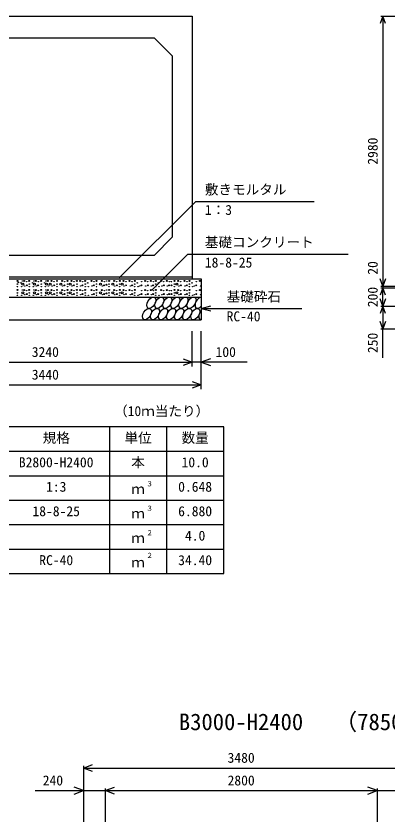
# Model space of a CAD drawing. Units: millimetres, scale not verified. Extents: x -100800 to 100800, y -35640 to 35640.
# Drawn here: x 61516 to 65618, y -8742 to 150 of the extents above; entities that cross this region are included whole.
import ezdxf
from ezdxf.enums import TextEntityAlignment as Align

# ---------------------------------------------------------------- set-up
doc = ezdxf.new("R2010")
doc.units = ezdxf.units.MM
doc.header["$LTSCALE"] = 120
for name, color, linetype, lineweight in [('0-0_DIM', 7, 'Continuous', 25), ('0-2_HATCH', 6, 'Continuous', 25), ('0-3_HYO', 3, 'Continuous', 25), ('0-4_HYO2', 4, 'Continuous', 25), ('0-5_OUTLINE', 3, 'Continuous', 25), ('0-7_TXT', 7, 'Continuous', 25)]:
    doc.layers.add(name, color=color, linetype=linetype, lineweight=lineweight)
doc.styles.add('ＭＳ ゴシック', font='')
doc.styles.get('ＭＳ ゴシック').set_extended_font_data('MS Gothic')

msp = doc.modelspace()

# ---------------------------------------------------------------- linework, layer by layer
at = {"layer": '0-0_DIM'}
for p, q in [((65539, 150.3), (66039.1, 150.3)), ((65563, 150.3), (65563, -2829.7)), ((63499, -1895.8), (62654.9, -2739.8)), ((63499, -1895.8), (64804.7, -1895.8)), ((63411.3, -2476.9), (63018.5, -2869.7)), ((63411.3, -2476.9), (65180.3, -2476.9)), ((65539, -2829.7), (66039.1, -2829.7)), ((65563, -2829.7), (65563, -2849.7)), ((65539, -2849.7), (66039.1, -2849.7)), ((65563, -3049.7), (65563, -2849.7)), ((63559.1, -3074.7), (63663.4, -3046.7)), ((63559.1, -3074.7), (64668, -3074.7)), ((63559.1, -3074.7), (63663.4, -3102.7)), ((65539, -3049.7), (66039.1, -3049.7)), ((65563, -3049.7), (65563, -3299.7)), ((63459.1, -3716.9), (63459.1, -3327.3)), ((63559.1, -3966.9), (63559.1, -3327.3)), ((65539, -3299.7), (66039.1, -3299.7)), ((65563, -3621.8), (65563, -3299.7)), ((60219.1, -3668.9), (63459.1, -3668.9)), ((60119.1, -3918.9), (63559.1, -3918.9)), ((62259.1, -8123.4), (62259.1, -8742)), ((62259.1, -8147.4), (65739.1, -8147.4)), ((61726.4, -8397.4), (62259.1, -8397.4)), ((62499.1, -8373.4), (62499.1, -8742)), ((65499.1, -8373.4), (65499.1, -8742))]:
    msp.add_line(p, q, dxfattribs=at)
for points in [[(65592.6, 69.1), (65563, 150.3), (65533.5, 69.1)], [(65592.6, -2748.5), (65563, -2829.7), (65533.5, -2748.5)], [(65592.6, -2930.9), (65563, -2849.7), (65533.5, -2930.9)], [(65592.6, -2968.5), (65563, -3049.7), (65533.5, -2968.5)], [(65592.6, -3130.9), (65563, -3049.7), (65533.5, -3130.9)], [(65592.6, -3218.5), (65563, -3299.7), (65533.5, -3218.5)], [(63357.6, -3632), (63459.1, -3668.9), (63357.6, -3705.9)], [(63660.6, -3632), (63559.1, -3668.9), (63660.6, -3705.9)], [(64067.1, -3668.9), (63559.1, -3668.9), (63459.1, -3668.9)], [(63457.6, -3882), (63559.1, -3918.9), (63457.6, -3955.9)], [(62360.6, -8184.3), (62259.1, -8147.4), (62360.6, -8110.4)], [(62157.6, -8434.3), (62259.1, -8397.4), (62157.6, -8360.4)], [(62259.1, -8397.4), (62499.1, -8397.4), (65499.1, -8397.4), (65739.1, -8397.4)], [(62600.6, -8434.3), (62499.1, -8397.4), (62600.6, -8360.4)], [(65397.6, -8434.3), (65499.1, -8397.4), (65397.6, -8360.4)]]:
    msp.add_lwpolyline(points, dxfattribs=at)
at = {"layer": '0-2_HATCH'}
for centre, radius in [((61531, -2771.6), 5), ((61531, -2807.5), 2.5), ((61531, -2835.6), 2.5), ((61542.3, -2789.2), 2.5), ((61569.8, -2793.5), 2.5), ((61576.8, -2835.6), 2.5), ((61590.9, -2807.5), 10), ((61583.9, -2772.5), 2.5), ((61604.9, -2772.5), 5), ((61611.9, -2827.7), 2.5), ((61632.9, -2820.7), 5), ((61632.9, -2779.5), 2.5), ((61661, -2771.6), 5), ((61661, -2807.5), 2.5), ((61661, -2835.6), 2.5), ((61697.9, -2793.5), 2.5), ((61704.9, -2835.6), 2.5), ((61718.9, -2807.5), 10), ((61711.9, -2772.5), 2.5), ((61732.9, -2772.5), 5), ((61740, -2827.7), 2.5), ((61761, -2820.7), 5), ((61761, -2779.5), 2.5), ((61793.9, -2771.6), 5), ((61793.9, -2807.5), 2.5), ((61793.9, -2835.6), 2.5), ((61830.8, -2793.5), 2.5), ((61837.8, -2835.6), 2.5), ((61851.9, -2807.5), 10), ((61844.8, -2772.5), 2.5), ((61865.9, -2772.5), 5), ((61872.9, -2827.7), 2.5), ((61892.5, -2807.5), 10), ((61906.5, -2772.5), 5), ((61913.6, -2827.7), 2.5), ((61934.6, -2820.7), 5), ((61934.6, -2779.5), 2.5), ((61967.5, -2771.6), 5), ((61967.5, -2807.5), 2.5), ((61967.5, -2835.6), 2.5), ((62009.4, -2807.5), 10), ((62023.4, -2772.5), 5), ((62030.4, -2827.7), 2.5), ((62051.4, -2820.7), 5), ((62051.4, -2779.5), 2.5), ((62084.3, -2771.6), 5), ((62084.3, -2807.5), 2.5), ((62084.3, -2835.6), 2.5), ((62112.1, -2807.5), 10), ((62126.1, -2772.5), 5), ((62133.1, -2827.7), 2.5), ((62154.1, -2820.7), 5), ((62154.1, -2779.5), 2.5), ((62187, -2771.6), 5), ((62187, -2807.5), 2.5), ((62187, -2835.6), 2.5), ((62222.3, -2772.5), 5), ((62229.3, -2827.7), 2.5), ((62250.3, -2820.7), 5), ((62250.3, -2779.5), 2.5), ((62278.4, -2771.6), 5), ((62278.4, -2807.5), 2.5), ((62278.4, -2835.6), 2.5), ((62307.2, -2793.5), 2.5), ((62314.2, -2835.6), 2.5), ((62347.1, -2772.5), 5), ((62354.1, -2827.7), 2.5), ((62375.1, -2820.7), 5), ((62375.1, -2779.5), 2.5), ((62403.2, -2771.6), 5), ((62403.2, -2807.5), 2.5), ((62403.2, -2835.6), 2.5), ((62446.5, -2807.5), 10), ((62460.5, -2772.5), 5), ((62467.5, -2827.7), 2.5), ((62488.6, -2820.7), 5), ((62488.6, -2779.5), 2.5), ((62514.7, -2813.7), 5), ((62514.7, -2772.5), 2.5), ((62542, -2771.6), 5), ((62542, -2807.5), 2.5), ((62542, -2835.6), 2.5), ((62583.9, -2807.5), 10), ((62597.9, -2772.5), 5), ((62605, -2827.7), 2.5), ((62626, -2820.7), 5), ((62626, -2779.5), 2.5), ((62658.9, -2771.6), 5), ((62658.9, -2807.5), 2.5), ((62658.9, -2835.6), 2.5), ((62686.6, -2807.5), 10), ((62700.6, -2772.5), 5), ((62707.6, -2827.7), 2.5), ((62728.7, -2820.7), 5), ((62728.7, -2779.5), 2.5), ((62768.4, -2772.5), 5), ((62775.4, -2827.7), 2.5), ((62796.4, -2820.7), 5), ((62796.4, -2779.5), 2.5), ((62824.5, -2771.6), 5), ((62824.5, -2807.5), 2.5), ((62824.5, -2835.6), 2.5), ((62853.4, -2793.5), 2.5), ((62860.4, -2835.6), 2.5), ((62879.4, -2827.7), 2.5), ((62900.4, -2820.7), 5), ((62900.4, -2779.5), 2.5), ((62940.2, -2772.5), 5), ((62947.2, -2827.7), 2.5), ((62968.2, -2820.7), 5), ((62968.2, -2779.5), 2.5), ((63001.3, -2772.5), 5), ((63008.3, -2827.7), 2.5), ((63029.3, -2820.7), 5), ((63029.3, -2779.5), 2.5), ((63057.3, -2771.6), 5), ((63057.3, -2807.5), 2.5), ((63057.3, -2835.6), 2.5), ((63086.2, -2793.5), 2.5), ((63093.2, -2835.6), 2.5), ((63116.9, -2772.5), 5), ((63124, -2827.7), 2.5), ((63145, -2820.7), 5), ((63145, -2779.5), 2.5), ((63178, -2772.5), 5), ((63185, -2827.7), 2.5), ((63206.1, -2820.7), 5), ((63206.1, -2779.5), 2.5), ((63230, -2820.7), 5), ((63230, -2779.5), 2.5), ((63262.9, -2771.6), 5), ((63262.9, -2807.5), 2.5), ((63262.9, -2835.6), 2.5), ((63290.6, -2807.5), 10), ((63304.6, -2772.5), 5), ((63311.6, -2827.7), 2.5), ((63332.6, -2820.7), 5), ((63332.6, -2779.5), 2.5), ((63372.4, -2772.5), 5), ((63379.4, -2827.7), 2.5), ((63400.4, -2820.7), 5), ((63400.4, -2779.5), 2.5), ((63428.5, -2771.6), 5), ((63428.5, -2807.5), 2.5), ((63428.5, -2835.6), 2.5), ((63457.3, -2793.5), 2.5), ((63464.3, -2835.6), 2.5), ((63483.4, -2827.7), 2.5), ((63504.4, -2820.7), 5), ((63504.4, -2779.5), 2.5), ((63544.1, -2772.5), 5), ((63551.1, -2827.7), 2.5), ((61531, -2871.6), 5), ((61531, -2903.6), 2.5), ((61531, -2931.6), 2.5), ((61576.8, -2931.6), 2.5), ((61590.9, -2903.6), 10), ((61583.9, -2872.5), 2.5), ((61604.9, -2872.5), 5), ((61611.9, -2923.8), 2.5), ((61632.9, -2916.8), 5), ((61632.9, -2879.5), 2.5), ((61661, -2871.6), 5), ((61661, -2903.6), 2.5), ((61661, -2931.6), 2.5), ((61704.9, -2931.6), 2.5), ((61718.9, -2903.6), 10), ((61711.9, -2872.5), 2.5), ((61732.9, -2872.5), 5), ((61740, -2923.8), 2.5), ((61761, -2916.8), 5), ((61761, -2879.5), 2.5), ((61793.9, -2871.6), 5), ((61793.9, -2903.6), 2.5), ((61793.9, -2931.6), 2.5), ((61837.8, -2931.6), 2.5), ((61851.9, -2903.6), 10), ((61844.8, -2872.5), 2.5), ((61865.9, -2872.5), 5), ((61872.9, -2923.8), 2.5), ((61892.5, -2903.6), 10), ((61906.5, -2872.5), 5), ((61913.6, -2923.8), 2.5), ((61934.6, -2916.8), 5), ((61934.6, -2879.5), 2.5), ((61967.5, -2871.6), 5), ((61967.5, -2903.6), 2.5), ((61967.5, -2931.6), 2.5), ((62009.4, -2903.6), 10), ((62023.4, -2872.5), 5), ((62030.4, -2923.8), 2.5), ((62051.4, -2916.8), 5), ((62051.4, -2879.5), 2.5), ((62084.3, -2871.6), 5), ((62084.3, -2903.6), 2.5), ((62084.3, -2931.6), 2.5), ((62112.1, -2903.6), 10), ((62126.1, -2872.5), 5), ((62133.1, -2923.8), 2.5), ((62154.1, -2916.8), 5), ((62154.1, -2879.5), 2.5), ((62187, -2871.6), 5), ((62187, -2903.6), 2.5), ((62187, -2931.6), 2.5), ((62222.3, -2872.5), 5), ((62229.3, -2923.8), 2.5), ((62250.3, -2916.8), 5), ((62250.3, -2879.5), 2.5), ((62278.4, -2871.6), 5), ((62278.4, -2903.6), 2.5), ((62278.4, -2931.6), 2.5), ((62314.2, -2931.6), 2.5), ((62347.1, -2872.5), 5), ((62354.1, -2923.8), 2.5), ((62375.1, -2916.8), 5), ((62375.1, -2879.5), 2.5), ((62403.2, -2871.6), 5), ((62403.2, -2903.6), 2.5), ((62403.2, -2931.6), 2.5), ((62446.5, -2903.6), 10), ((62460.5, -2872.5), 5), ((62467.5, -2923.8), 2.5), ((62488.6, -2916.8), 5), ((62488.6, -2879.5), 2.5), ((62514.7, -2909.8), 5), ((62514.7, -2872.5), 2.5), ((62542, -2871.6), 5), ((62542, -2903.6), 2.5), ((62542, -2931.6), 2.5), ((62583.9, -2903.6), 10), ((62597.9, -2872.5), 5), ((62605, -2923.8), 2.5), ((62626, -2916.8), 5), ((62626, -2879.5), 2.5), ((62658.9, -2871.6), 5), ((62658.9, -2903.6), 2.5), ((62658.9, -2931.6), 2.5), ((62686.6, -2903.6), 10), ((62700.6, -2872.5), 5), ((62707.6, -2923.8), 2.5), ((62728.7, -2916.8), 5), ((62728.7, -2879.5), 2.5), ((62768.4, -2872.5), 5), ((62775.4, -2923.8), 2.5), ((62796.4, -2916.8), 5), ((62796.4, -2879.5), 2.5), ((62824.5, -2871.6), 5), ((62824.5, -2903.6), 2.5), ((62824.5, -2931.6), 2.5), ((62860.4, -2931.6), 2.5), ((62879.4, -2923.8), 2.5), ((62900.4, -2916.8), 5), ((62900.4, -2879.5), 2.5), ((62940.2, -2872.5), 5), ((62947.2, -2923.8), 2.5), ((62968.2, -2916.8), 5), ((62968.2, -2879.5), 2.5), ((63001.3, -2872.5), 5), ((63008.3, -2923.8), 2.5), ((63029.3, -2916.8), 5), ((63029.3, -2879.5), 2.5), ((63057.3, -2871.6), 5), ((63057.3, -2903.6), 2.5), ((63057.3, -2931.6), 2.5), ((63093.2, -2931.6), 2.5), ((63116.9, -2872.5), 5), ((63124, -2923.8), 2.5), ((63145, -2916.8), 5), ((63145, -2879.5), 2.5), ((63178, -2872.5), 5), ((63185, -2923.8), 2.5), ((63206.1, -2916.8), 5), ((63206.1, -2879.5), 2.5), ((63230, -2916.8), 5), ((63230, -2879.5), 2.5), ((63262.9, -2871.6), 5), ((63262.9, -2903.6), 2.5), ((63262.9, -2931.6), 2.5), ((63290.6, -2903.6), 10), ((63304.6, -2872.5), 5), ((63311.6, -2923.8), 2.5), ((63332.6, -2916.8), 5), ((63332.6, -2879.5), 2.5), ((63372.4, -2872.5), 5), ((63379.4, -2923.8), 2.5), ((63400.4, -2916.8), 5), ((63400.4, -2879.5), 2.5), ((63428.5, -2871.6), 5), ((63428.5, -2903.6), 2.5), ((63428.5, -2931.6), 2.5), ((63464.3, -2931.6), 2.5), ((63483.4, -2923.8), 2.5), ((63504.4, -2916.8), 5), ((63504.4, -2879.5), 2.5), ((63544.1, -2872.5), 5), ((63551.1, -2923.8), 2.5)]:
    msp.add_circle(centre, radius, dxfattribs=at)
for centre in [(63007.6, -3012.2), (63096.3, -3012.2), (63185, -3012.2), (63273.7, -3012.2), (63362.4, -3012.2), (63451.1, -3012.2), (62960.5, -3137.2), (63049.2, -3137.2), (63137.9, -3137.2), (63226.6, -3137.2), (63315.3, -3137.2), (63404, -3137.2), (63492.7, -3137.2)]:
    msp.add_ellipse(centre, major_axis=(36.4, 58.9), ratio=0.5792, dxfattribs=at)
for centre, start_param, end_param in [((63539.8, -3012.2), 0.419949, 4.357003), ((63581.4, -3137.2), 1.28053, 3.496422)]:
    msp.add_ellipse(centre, major_axis=(36.4, 58.9), ratio=0.5792, start_param=start_param, end_param=end_param, dxfattribs=at)
at = {"layer": '0-3_HYO'}
for p, q in [((62546.6, -4381.4), (62546.6, -6001.4)), ((63176.6, -4381.4), (63176.6, -6001.4)), ((59871.6, -4651.4), (63806.6, -4651.4))]:
    msp.add_line(p, q, dxfattribs=at)
msp.add_lwpolyline([(59871.6, -6001.4), (63806.6, -6001.4), (63806.6, -4381.4), (59871.6, -4381.4)], close=True, dxfattribs=at)
at = {"layer": '0-4_HYO2'}
for p, q in [((59871.6, -4921.4), (63806.6, -4921.4)), ((59871.6, -5191.4), (63806.6, -5191.4)), ((59871.6, -5461.4), (63806.6, -5461.4)), ((59871.6, -5731.4), (63806.6, -5731.4))]:
    msp.add_line(p, q, dxfattribs=at)
at = {"layer": '0-5_OUTLINE'}
for p, q in [((60639.1, -89.7), (63039.1, -89.7)), ((63039.1, -89.7), (63239.1, -289.7)), ((63239.1, -289.7), (63239.1, -2289.7)), ((63039.1, -2489.7), (63239.1, -2289.7)), ((63039.1, -2489.7), (60639.1, -2489.7)), ((60119.1, -2749.7), (63559.1, -2749.7)), ((63459.1, -2729.7), (60219.1, -2729.7)), ((63559.1, -2749.7), (63559.1, -3199.7)), ((60119.1, -2949.7), (63559.1, -2949.7)), ((60119.1, -3199.7), (63559.1, -3199.7))]:
    msp.add_line(p, q, dxfattribs=at)
msp.add_lwpolyline([(60219.1, 150.3), (63459.1, 150.3), (63459.1, -2749.7)], dxfattribs=at)

# ---------------------------------------------------------------- texts
at = {"layer": '0-0_DIM', "style": 'ＭＳ ゴシック'}
for s, p in [('2980', (65538, -1489.7)), ('20', (65538, -2703.8)), ('200', (65538, -3062.2)), ('250', (65538, -3568.5))]:
    msp.add_text(s, height=110, rotation=90, dxfattribs=at).set_placement(p, align=Align.BOTTOM_LEFT)
for s, p in [('敷きモルタル', (63598.6, -1850.8)), ('1：3', (63598.6, -2076)), ('基礎コンクリート', (63598.6, -2432)), ('18-8-25', (63598.6, -2657.1)), ('基礎砕石', (63838.3, -3033.5)), ('RC-40', (63838.3, -3251.1)), ('3240', (61689.1, -3643.9)), ('100', (63716.5, -3643.9)), ('3440', (61689.1, -3893.9)), ('3480', (63849.1, -8122.4)), ('240', (61809.8, -8372.4)), ('2800', (63849.1, -8372.4))]:
    msp.add_text(s, height=110, dxfattribs=at).set_placement(p, align=Align.BOTTOM_LEFT)
at = {"layer": '0-7_TXT', "style": 'ＭＳ ゴシック'}
for s, height, p in [('（10ｍ当たり）', 110, (62596.6, -4296.4)), ('規格', 110, (61809.1, -4591.4)), ('単位', 110, (62711.6, -4591.4)), ('数量', 110, (63341.6, -4591.4)), ('本', 110, (62786.6, -4861.4)), ('B2800-H2400', 110, (61546.6, -4861.4)), ('10.0', 110, (63341.6, -4861.4)), ('1:3', 110, (61846.6, -5131.4)), ('ｍ', 110, (62786.6, -5156.4)), ('３', 55, (62950.5, -5055.5)), ('0.648', 110, (63304.1, -5131.4)), ('18-8-25', 110, (61696.6, -5401.4)), ('ｍ', 110, (62786.6, -5426.4)), ('３', 55, (62950.5, -5325.5)), ('6.880', 110, (63304.1, -5401.4)), ('ｍ', 110, (62786.6, -5696.4)), ('２', 55, (62950.5, -5595.5)), ('4.0', 110, (63379.1, -5671.4)), ('２', 55, (62950.5, -5845.5)), ('RC-40', 110, (61771.6, -5941.4)), ('ｍ', 110, (62786.6, -5966.4)), ('34.40', 110, (63304.1, -5941.4)), ('B3000-H2400', 183.3, (63311.6, -7784.7)), ('（7850kg）', 183.3, (65029.3, -7784.7))]:
    msp.add_text(s, height=height, dxfattribs=at).set_placement(p, align=Align.BOTTOM_LEFT)

doc.saveas('drawing.dxf')
